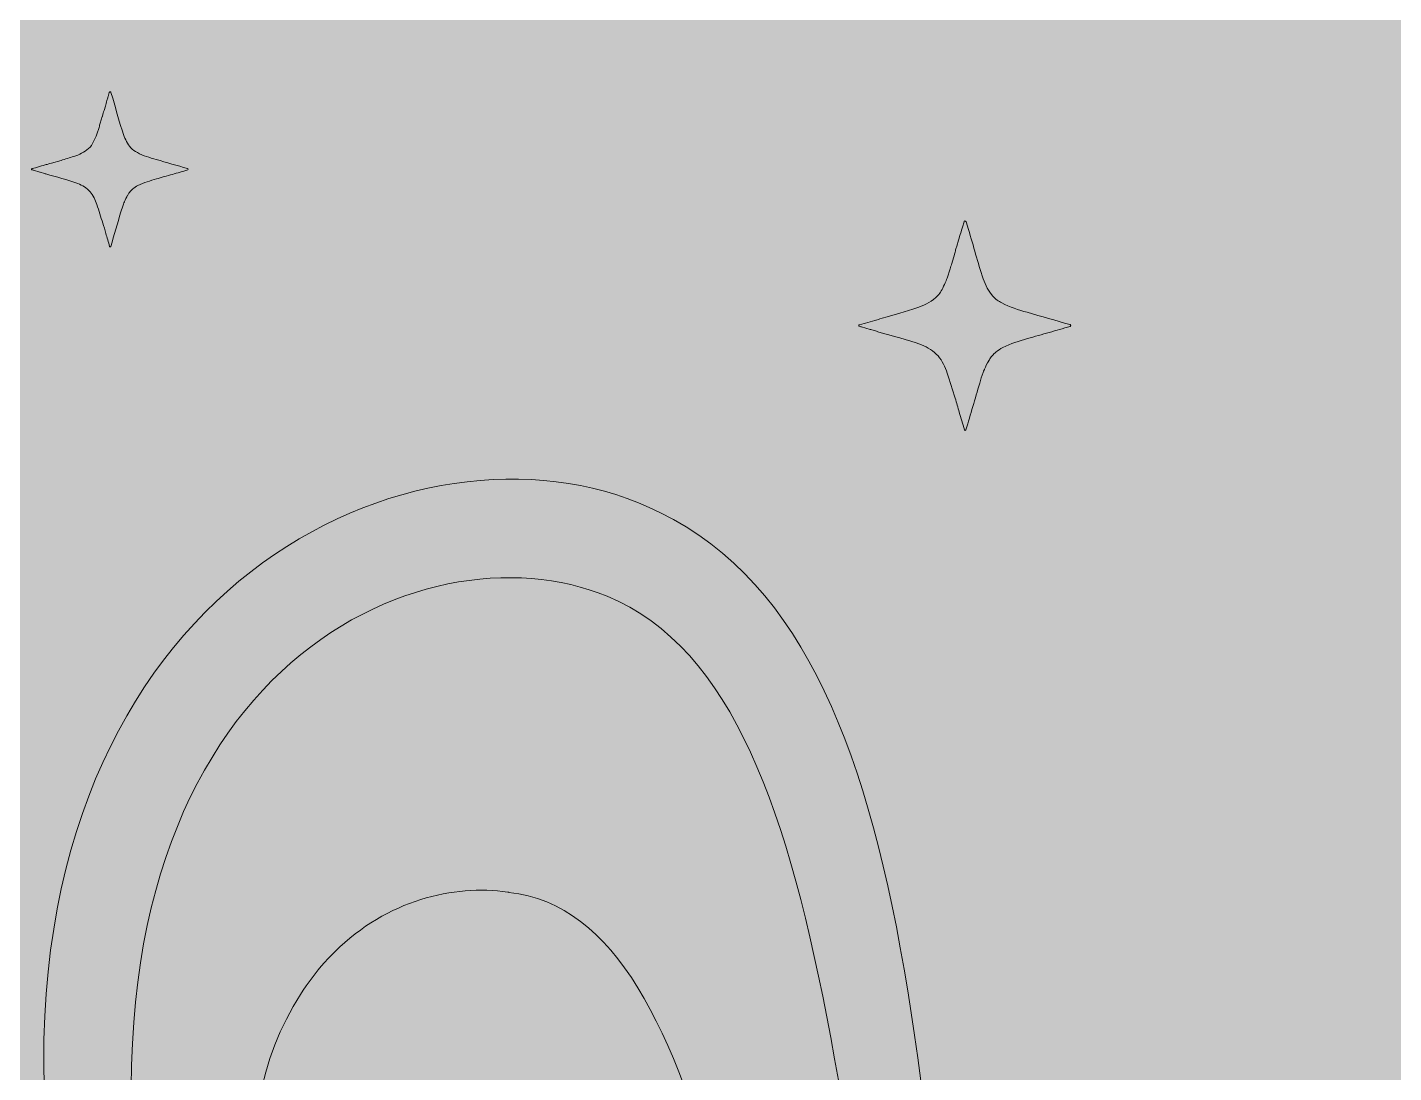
# Model space of a CAD drawing. Extents: x 254 to 755, y -942 to -58.
# Drawn here: x 337.8 to 504.5, y -675.2 to -547.7 of the extents above; entities that cross this region are included whole.
import ezdxf

# ---------------------------------------------------------------- set-up
doc = ezdxf.new("R2010")
doc.units = 0
doc.header["$MEASUREMENT"] = 0
doc.layers.add('Layer 1', color=7, linetype='Continuous', lineweight=0)

# ---------------------------------------------------------------- blocks, each defined once
blk = doc.blocks.new('Block_2')
at = {"layer": 'Layer 1', "true_color": 0x542400, "transparency": 33554687}
h = blk.add_hatch(color=38, dxfattribs=at)
h.dxf.hatch_style = 2
edge = h.paths.add_edge_path()
edge.add_spline(control_points=[(605.84, -798.76), (602.28, -795.55), (598.67, -792.59), (595.05, -789.86), (595.28, -789.58), (595.51, -789.32), (595.76, -789.02), (623.23, -756.52), (657.9, -696.84), (637.89, -665.64), (635.29, -661.6), (632.13, -658.63), (628.77, -656.59), (628.35, -656.34), (627.93, -656.11), (627.52, -655.88), (627.04, -655.63), (626.55, -655.39), (626.07, -655.17), (625.69, -655), (625.31, -654.84), (624.93, -654.69), (624.71, -654.6), (624.49, -654.51), (624.27, -654.44), (624.14, -654.39), (624, -654.34), (623.87, -654.29), (623.63, -654.21), (623.39, -654.13), (623.14, -654.06), (623.01, -654.01), (622.88, -653.97), (622.74, -653.93), (620.12, -653.16), (617.49, -652.86), (615.02, -652.95), (614.76, -652.96), (614.5, -652.98), (614.25, -653), (614.09, -653.01), (613.93, -653.02), (613.78, -653.04), (613.68, -653.04), (613.58, -653.05), (613.48, -653.06), (613.32, -653.08), (613.15, -653.1), (612.98, -653.13), (612.86, -653.14), (612.75, -653.16), (612.63, -653.17), (612.62, -653.17), (612.61, -653.18), (612.6, -653.18), (612.6, -653.18), (612.59, -653.18), (612.59, -653.18), (612.58, -653.18), (612.56, -653.18), (612.55, -653.18), (612.54, -653.19), (612.54, -653.19), (612.53, -653.19), (612.51, -653.19), (612.49, -653.2), (612.47, -653.2), (612.47, -653.2), (612.47, -653.2), (612.47, -653.2), (611.3, -653.32), (610.17, -653.57), (609.09, -653.91), (608.99, -653.95), (608.87, -653.98), (608.77, -654.02), (608.7, -654.04), (608.64, -654.07), (608.58, -654.09), (608.46, -654.13), (608.34, -654.17), (608.22, -654.22), (607.77, -654.39), (607.33, -654.58), (606.9, -654.79), (606.78, -654.84), (606.67, -654.9), (606.55, -654.96), (606.45, -655.01), (606.34, -655.07), (606.24, -655.12), (606.07, -655.22), (605.89, -655.31), (605.72, -655.41), (605.55, -655.51), (605.38, -655.61), (605.21, -655.72), (604.86, -655.94), (604.53, -656.16), (604.2, -656.39), (603.87, -656.62), (603.55, -656.87), (603.23, -657.13), (602.91, -657.39), (602.59, -657.66), (602.28, -657.94), (601.97, -658.22), (601.67, -658.51), (601.36, -658.82), (601.06, -659.12), (600.76, -659.44), (600.46, -659.76), (600.36, -659.88), (600.26, -659.99), (600.16, -660.11), (599.24, -661.17), (598.36, -662.33), (597.51, -663.59), (597.25, -663.99), (596.98, -664.41), (596.72, -664.83), (592.55, -671.58), (589.26, -680.93), (586.26, -692.02), (585.32, -695.48), (584.42, -699.12), (583.52, -702.9), (583.16, -704.42), (582.8, -705.95), (582.44, -707.51), (582.27, -708.28), (582.09, -709.07), (581.91, -709.86), (581.64, -711.04), (581.37, -712.24), (581.1, -713.45), (580.21, -717.48), (579.31, -721.62), (578.38, -725.86), (578.2, -726.71), (578.02, -727.56), (577.83, -728.42), (577.64, -729.27), (577.45, -730.13), (577.27, -730.99), (577.08, -731.86), (576.88, -732.72), (576.69, -733.59), (576.31, -735.33), (575.92, -737.08), (575.53, -738.84), (575.41, -739.39), (575.28, -739.95), (575.15, -740.5), (574.98, -741.27), (574.8, -742.05), (574.62, -742.83), (574.42, -743.72), (574.22, -744.61), (574.01, -745.5), (572.35, -752.66), (570.57, -759.95), (568.58, -767.29), (568.33, -768.21), (568.08, -769.13), (567.83, -770.05), (567.57, -770.97), (567.31, -771.89), (567.05, -772.81), (563.28, -771), (559.57, -769.39), (555.97, -767.97), (573.35, -697.66), (569.67, -629.76), (600.47, -617.07), (622.99, -607.79), (664.84, -626.06), (657.72, -691.42), (653.8, -728.13), (635, -769.98), (605.84, -798.76)], knot_values=[0, 0, 0, 0, 1, 1, 1, 2, 2, 2, 3, 3, 3, 4, 4, 4, 5, 5, 5, 6, 6, 6, 7, 7, 7, 8, 8, 8, 9, 9, 9, 10, 10, 10, 11, 11, 11, 12, 12, 12, 13, 13, 13, 14, 14, 14, 15, 15, 15, 16, 16, 16, 17, 17, 17, 18, 18, 18, 19, 19, 19, 20, 20, 20, 21, 21, 21, 22, 22, 22, 23, 23, 23, 24, 24, 24, 25, 25, 25, 26, 26, 26, 27, 27, 27, 28, 28, 28, 29, 29, 29, 30, 30, 30, 31, 31, 31, 32, 32, 32, 33, 33, 33, 34, 34, 34, 35, 35, 35, 36, 36, 36, 37, 37, 37, 38, 38, 38, 39, 39, 39, 40, 40, 40, 41, 41, 41, 42, 42, 42, 43, 43, 43, 44, 44, 44, 45, 45, 45, 46, 46, 46, 47, 47, 47, 48, 48, 48, 49, 49, 49, 50, 50, 50, 51, 51, 51, 52, 52, 52, 53, 53, 53, 54, 54, 54, 55, 55, 55, 56, 56, 56, 57, 57, 57, 58, 58, 58, 59, 59, 59, 60, 60, 60, 60], degree=3, periodic=0)
edge = h.paths.add_edge_path()
edge.add_spline(control_points=[(441.96, -772.79), (425.2, -713.96), (422.62, -656.08), (396.54, -653.2), (396.53, -653.2), (396.53, -653.2), (396.53, -653.19), (396.5, -653.19), (396.47, -653.18), (396.45, -653.18), (396.45, -653.18), (396.44, -653.18), (396.44, -653.18), (396.43, -653.18), (396.42, -653.17), (396.41, -653.17), (389.82, -652.2), (381.72, -654.12), (375.31, -660.44), (374.88, -660.86), (374.46, -661.31), (374.04, -661.77), (373.01, -662.93), (372.03, -664.22), (371.12, -665.64), (351.1, -696.84), (385.77, -756.52), (413.25, -789.02), (413.49, -789.31), (413.72, -789.58), (413.95, -789.85), (410.33, -792.58), (406.73, -795.54), (403.16, -798.75), (374.01, -769.97), (355.21, -728.13), (351.28, -691.42), (344.16, -626.06), (386.02, -607.79), (408.53, -617.07), (439.33, -629.76), (435.65, -697.65), (453.03, -767.96), (449.43, -769.38), (445.73, -770.99), (441.96, -772.79)], knot_values=[0, 0, 0, 0, 1, 1, 1, 2, 2, 2, 3, 3, 3, 4, 4, 4, 5, 5, 5, 6, 6, 6, 7, 7, 7, 8, 8, 8, 9, 9, 9, 10, 10, 10, 11, 11, 11, 12, 12, 12, 13, 13, 13, 14, 14, 14, 15, 15, 15, 15], degree=3, periodic=0)
edge = h.paths.add_edge_path()
edge.add_spline(control_points=[(669.17, -676.94), (670.9, -613.63), (621.39, -593.11), (594.02, -606.85), (558.46, -624.23), (562.79, -691.78), (552.56, -766.67), (529.44, -758.12), (511.06, -757.07), (506.79, -756.94), (506.79, -756.94), (506.32, -756.93), (506.32, -756.93), (506.15, -756.93), (505.99, -756.92), (505.83, -756.91), (505.83, -756.91), (505.65, -756.9), (505.65, -756.9), (504.91, -756.86), (504.11, -756.86), (503.34, -756.9), (503.34, -756.9), (503.17, -756.91), (503.17, -756.91), (503.01, -756.92), (502.85, -756.93), (502.69, -756.93), (502.69, -756.93), (502.22, -756.94), (502.22, -756.94), (497.95, -757.07), (479.56, -758.11), (456.44, -766.66), (446.22, -691.77), (450.55, -624.23), (414.98, -606.85), (387.62, -593.11), (338.1, -613.63), (339.84, -676.94), (341.11, -721.02), (365.87, -771.45), (401.92, -799.87), (385.47, -814.97), (369.91, -835.38), (357.92, -862.96), (348.15, -885.44), (343.07, -907.3), (342.8, -927.96), (342.74, -932.84), (342.98, -937.69), (343.53, -942.49), (343.53, -942.49), (352.12, -942.49), (352.12, -942.49), (351.52, -937.74), (351.25, -932.92), (351.31, -928.06), (351.56, -908.55), (356.41, -887.79), (365.72, -866.36), (376.48, -841.62), (390.93, -821.1), (408.9, -804.99), (408.91, -805), (408.93, -805.01), (408.94, -805.02), (409.09, -804.88), (409.25, -804.73), (409.41, -804.58), (409.4, -804.57), (409.39, -804.56), (409.38, -804.56), (420.43, -794.73), (432.8, -786.56), (446.45, -780.1), (474.17, -766.96), (497.78, -765.59), (502.4, -765.45), (502.4, -765.45), (502.62, -765.44), (502.62, -765.44), (502.7, -765.44), (502.78, -765.44), (502.85, -765.44), (503.13, -765.43), (503.4, -765.42), (503.68, -765.4), (503.68, -765.4), (503.81, -765.4), (503.81, -765.4), (504.26, -765.37), (504.76, -765.37), (505.17, -765.39), (505.17, -765.39), (505.32, -765.4), (505.32, -765.4), (505.6, -765.42), (505.88, -765.43), (506.16, -765.44), (506.23, -765.44), (506.3, -765.44), (506.38, -765.44), (506.38, -765.44), (506.6, -765.45), (506.6, -765.45), (511.23, -765.59), (534.86, -766.97), (562.57, -780.1), (576.21, -786.57), (588.58, -794.74), (599.62, -804.56), (599.61, -804.57), (599.61, -804.57), (599.6, -804.58), (599.76, -804.73), (599.91, -804.88), (600.06, -805.02), (600.08, -805.01), (600.09, -805), (600.11, -804.99), (618.07, -821.1), (632.53, -841.62), (643.28, -866.36), (654.97, -893.24), (659.57, -918.79), (657.03, -942.49), (657.03, -942.49), (665.58, -942.49), (665.58, -942.49), (668.08, -917.57), (663.22, -890.89), (651.08, -862.96), (639.09, -835.38), (623.53, -814.98), (607.07, -799.87), (643.13, -771.46), (667.89, -721.02), (669.17, -676.94)], knot_values=[0, 0, 0, 0, 1, 1, 1, 2, 2, 2, 3, 3, 3, 4, 4, 4, 5, 5, 5, 6, 6, 6, 7, 7, 7, 8, 8, 8, 9, 9, 9, 10, 10, 10, 11, 11, 11, 12, 12, 12, 13, 13, 13, 14, 14, 14, 15, 15, 15, 16, 16, 16, 17, 17, 17, 18, 18, 18, 19, 19, 19, 20, 20, 20, 21, 21, 21, 22, 22, 22, 23, 23, 23, 24, 24, 24, 25, 25, 25, 26, 26, 26, 27, 27, 27, 28, 28, 28, 29, 29, 29, 30, 30, 30, 31, 31, 31, 32, 32, 32, 33, 33, 33, 34, 34, 34, 35, 35, 35, 36, 36, 36, 37, 37, 37, 38, 38, 38, 39, 39, 39, 40, 40, 40, 41, 41, 41, 42, 42, 42, 43, 43, 43, 44, 44, 44, 45, 45, 45, 46, 46, 46, 46], degree=3, periodic=0)
at = {"layer": 'Layer 1'}
for points, knots in [([(669.17, -676.94), (670.9, -613.63), (621.39, -593.11), (594.02, -606.85), (558.46, -624.23), (562.79, -691.78), (552.56, -766.67), (529.44, -758.12), (511.06, -757.07), (506.79, -756.94), (506.79, -756.94), (506.32, -756.93), (506.32, -756.93), (506.15, -756.93), (505.99, -756.92), (505.83, -756.91), (505.83, -756.91), (505.65, -756.9), (505.65, -756.9), (504.91, -756.86), (504.11, -756.86), (503.34, -756.9), (503.34, -756.9), (503.17, -756.91), (503.17, -756.91), (503.01, -756.92), (502.85, -756.93), (502.69, -756.93), (502.69, -756.93), (502.22, -756.94), (502.22, -756.94), (497.95, -757.07), (479.56, -758.11), (456.44, -766.66), (446.22, -691.77), (450.55, -624.23), (414.98, -606.85), (387.62, -593.11), (338.1, -613.63), (339.84, -676.94), (341.11, -721.02), (365.87, -771.45), (401.92, -799.87), (385.47, -814.97), (369.91, -835.38), (357.92, -862.96), (348.15, -885.44), (343.07, -907.3), (342.8, -927.96), (342.74, -932.84), (342.98, -937.69), (343.53, -942.49), (343.53, -942.49), (352.12, -942.49), (352.12, -942.49), (351.52, -937.74), (351.25, -932.92), (351.31, -928.06), (351.56, -908.55), (356.41, -887.79), (365.72, -866.36), (376.48, -841.62), (390.93, -821.1), (408.9, -804.99), (408.91, -805), (408.93, -805.01), (408.94, -805.02), (409.09, -804.88), (409.25, -804.73), (409.41, -804.58), (409.4, -804.57), (409.39, -804.56), (409.38, -804.56), (420.43, -794.73), (432.8, -786.56), (446.45, -780.1), (474.17, -766.96), (497.78, -765.59), (502.4, -765.45), (502.4, -765.45), (502.62, -765.44), (502.62, -765.44), (502.7, -765.44), (502.78, -765.44), (502.85, -765.44), (503.13, -765.43), (503.4, -765.42), (503.68, -765.4), (503.68, -765.4), (503.81, -765.4), (503.81, -765.4), (504.26, -765.37), (504.76, -765.37), (505.17, -765.39), (505.17, -765.39), (505.32, -765.4), (505.32, -765.4), (505.6, -765.42), (505.88, -765.43), (506.16, -765.44), (506.23, -765.44), (506.3, -765.44), (506.38, -765.44), (506.38, -765.44), (506.6, -765.45), (506.6, -765.45), (511.23, -765.59), (534.86, -766.97), (562.57, -780.1), (576.21, -786.57), (588.58, -794.74), (599.62, -804.56), (599.61, -804.57), (599.61, -804.57), (599.6, -804.58), (599.76, -804.73), (599.91, -804.88), (600.06, -805.02), (600.08, -805.01), (600.09, -805), (600.11, -804.99), (618.07, -821.1), (632.53, -841.62), (643.28, -866.36), (654.97, -893.24), (659.57, -918.79), (657.03, -942.49), (657.03, -942.49), (665.58, -942.49), (665.58, -942.49), (668.08, -917.57), (663.22, -890.89), (651.08, -862.96), (639.09, -835.38), (623.53, -814.98), (607.07, -799.87), (643.13, -771.46), (667.89, -721.02), (669.17, -676.94)], [0, 0, 0, 0, 1, 1, 1, 2, 2, 2, 3, 3, 3, 4, 4, 4, 5, 5, 5, 6, 6, 6, 7, 7, 7, 8, 8, 8, 9, 9, 9, 10, 10, 10, 11, 11, 11, 12, 12, 12, 13, 13, 13, 14, 14, 14, 15, 15, 15, 16, 16, 16, 17, 17, 17, 18, 18, 18, 19, 19, 19, 20, 20, 20, 21, 21, 21, 22, 22, 22, 23, 23, 23, 24, 24, 24, 25, 25, 25, 26, 26, 26, 27, 27, 27, 28, 28, 28, 29, 29, 29, 30, 30, 30, 31, 31, 31, 32, 32, 32, 33, 33, 33, 34, 34, 34, 35, 35, 35, 36, 36, 36, 37, 37, 37, 38, 38, 38, 39, 39, 39, 40, 40, 40, 41, 41, 41, 42, 42, 42, 43, 43, 43, 44, 44, 44, 45, 45, 45, 46, 46, 46, 46]), ([(441.96, -772.79), (425.2, -713.96), (422.62, -656.08), (396.54, -653.2), (396.53, -653.2), (396.53, -653.2), (396.53, -653.19), (396.5, -653.19), (396.47, -653.18), (396.45, -653.18), (396.45, -653.18), (396.44, -653.18), (396.44, -653.18), (396.43, -653.18), (396.42, -653.17), (396.41, -653.17), (389.82, -652.2), (381.72, -654.12), (375.31, -660.44), (374.88, -660.86), (374.46, -661.31), (374.04, -661.77), (373.01, -662.93), (372.03, -664.22), (371.12, -665.64), (351.1, -696.84), (385.77, -756.52), (413.25, -789.02), (413.49, -789.31), (413.72, -789.58), (413.95, -789.85), (410.33, -792.58), (406.73, -795.54), (403.16, -798.75), (374.01, -769.97), (355.21, -728.13), (351.28, -691.42), (344.16, -626.06), (386.02, -607.79), (408.53, -617.07), (439.33, -629.76), (435.65, -697.65), (453.03, -767.96), (449.43, -769.38), (445.73, -770.99), (441.96, -772.79)], [0, 0, 0, 0, 1, 1, 1, 2, 2, 2, 3, 3, 3, 4, 4, 4, 5, 5, 5, 6, 6, 6, 7, 7, 7, 8, 8, 8, 9, 9, 9, 10, 10, 10, 11, 11, 11, 12, 12, 12, 13, 13, 13, 14, 14, 14, 15, 15, 15, 15])]:
    blk.add_open_spline(points, degree=3, knots=knots, dxfattribs=at)
blk = doc.blocks.new('Block_1')
at = {"layer": 'Layer 1', "true_color": 0xffdab2, "transparency": 33554687}
h = blk.add_hatch(color=41, dxfattribs=at)
h.dxf.hatch_style = 2
edge = h.paths.add_edge_path()
edge.add_spline(control_points=[(504.39, -89.95), (515.29, -89.95), (523.36, -98.87), (523.82, -109.4), (524.29, -119.91), (514.55, -128.85), (504.39, -128.85), (493.47, -128.85), (485.39, -119.94), (484.93, -109.4), (484.46, -98.9), (494.21, -89.95), (504.39, -89.95)], knot_values=[0, 0, 0, 0, 1, 1, 1, 2, 2, 2, 3, 3, 3, 4, 4, 4, 4], degree=3, periodic=0)
edge = h.paths.add_edge_path()
edge.add_spline(control_points=[(754.96, -238.63), (753.72, -204.64), (725.78, -177.48), (691.51, -177.48), (691.51, -177.48), (685.59, -177.48), (685.59, -177.48), (684.36, -146.07), (658.52, -121.02), (626.83, -121.02), (626.83, -121.02), (584.67, -121.02), (584.67, -121.02), (576.16, -84.61), (543.51, -57.51), (504.49, -57.51), (465.49, -57.51), (432.84, -84.61), (424.33, -121.02), (424.33, -121.02), (382.17, -121.02), (382.17, -121.02), (365.94, -121.02), (351.22, -127.61), (340.58, -138.24), (330.48, -148.36), (324.04, -162.19), (323.41, -177.48), (323.41, -177.48), (317.5, -177.48), (317.5, -177.48), (299.95, -177.48), (284.08, -184.58), (272.58, -196.08), (261.6, -207.07), (254.64, -222.02), (254.04, -238.63), (254.01, -239.41), (253.99, -240.19), (253.99, -240.98), (253.99, -240.98), (253.99, -914.95), (253.99, -914.95), (253.99, -930.16), (266.3, -942.49), (281.52, -942.49), (281.52, -942.49), (727.48, -942.49), (727.48, -942.49), (742.7, -942.49), (755.01, -930.16), (755.01, -914.95), (755.01, -914.95), (755.01, -240.98), (755.01, -240.98), (755.01, -240.19), (754.99, -239.41), (754.96, -238.63)], knot_values=[0, 0, 0, 0, 1, 1, 1, 2, 2, 2, 3, 3, 3, 4, 4, 4, 5, 5, 5, 6, 6, 6, 7, 7, 7, 8, 8, 8, 9, 9, 9, 10, 10, 10, 11, 11, 11, 12, 12, 12, 13, 13, 13, 14, 14, 14, 15, 15, 15, 16, 16, 16, 17, 17, 17, 18, 18, 18, 19, 19, 19, 19], degree=3, periodic=0)
at = {"layer": 'Layer 1'}
blk.add_open_spline([(754.96, -238.63), (753.72, -204.64), (725.78, -177.48), (691.51, -177.48), (691.51, -177.48), (685.59, -177.48), (685.59, -177.48), (684.36, -146.07), (658.52, -121.02), (626.83, -121.02), (626.83, -121.02), (584.67, -121.02), (584.67, -121.02), (576.16, -84.61), (543.51, -57.51), (504.49, -57.51), (465.49, -57.51), (432.84, -84.61), (424.33, -121.02), (424.33, -121.02), (382.17, -121.02), (382.17, -121.02), (365.94, -121.02), (351.22, -127.61), (340.58, -138.24), (330.48, -148.36), (324.04, -162.19), (323.41, -177.48), (323.41, -177.48), (317.5, -177.48), (317.5, -177.48), (299.95, -177.48), (284.08, -184.58), (272.58, -196.08), (261.6, -207.07), (254.64, -222.02), (254.04, -238.63), (254.01, -239.41), (253.99, -240.19), (253.99, -240.98), (253.99, -240.98), (253.99, -914.95), (253.99, -914.95), (253.99, -930.16), (266.3, -942.49), (281.52, -942.49), (281.52, -942.49), (727.48, -942.49), (727.48, -942.49), (742.7, -942.49), (755.01, -930.16), (755.01, -914.95), (755.01, -914.95), (755.01, -240.98), (755.01, -240.98), (755.01, -240.19), (754.99, -239.41), (754.96, -238.63)], degree=3, knots=[0, 0, 0, 0, 1, 1, 1, 2, 2, 2, 3, 3, 3, 4, 4, 4, 5, 5, 5, 6, 6, 6, 7, 7, 7, 8, 8, 8, 9, 9, 9, 10, 10, 10, 11, 11, 11, 12, 12, 12, 13, 13, 13, 14, 14, 14, 15, 15, 15, 16, 16, 16, 17, 17, 17, 18, 18, 18, 19, 19, 19, 19], dxfattribs=at)
blk.add_blockref('Block_2', (0, 0), dxfattribs=at)
blk = doc.blocks.new('Block_0')
at = {"layer": 'Layer 1', "true_color": 0x542400, "transparency": 33554687}
h = blk.add_hatch(color=38, dxfattribs=at)
h.dxf.hatch_style = 2
edge = h.paths.add_edge_path()
edge.add_spline(control_points=[(357.37, -564.91), (357.37, -564.91), (357.36, -564.91), (357.35, -564.9), (356.07, -564.54), (354.79, -564.17), (353.51, -563.8), (352.73, -563.57), (351.94, -563.35), (351.22, -562.96), (350.92, -562.8), (350.64, -562.61), (350.42, -562.36), (350.01, -561.89), (349.75, -561.35), (349.55, -560.77), (349.03, -559.31), (348.66, -557.81), (348.21, -556.33), (348.21, -556.33), (348.21, -556.32), (348.21, -556.32), (348.21, -556.32), (347.99, -555.63), (347.99, -555.63), (347.99, -555.62), (347.98, -555.61), (347.98, -555.6), (347.95, -555.56), (347.91, -555.55), (347.87, -555.56), (347.84, -555.57), (347.81, -555.59), (347.8, -555.63), (347.8, -555.63), (347.66, -556.1), (347.66, -556.1), (347.64, -556.17), (347.62, -556.23), (347.61, -556.3), (347.61, -556.3), (347.61, -556.3), (347.61, -556.3), (347.61, -556.3), (347.51, -556.62), (347.51, -556.62), (347.44, -556.84), (347.37, -557.06), (347.32, -557.29), (347.32, -557.29), (347.16, -557.83), (347.16, -557.83), (347.12, -557.94), (347.08, -558.05), (347.05, -558.17), (347.02, -558.3), (346.98, -558.43), (346.95, -558.56), (346.95, -558.56), (346.94, -558.57), (346.94, -558.57), (346.94, -558.57), (346.7, -559.39), (346.7, -559.39), (346.7, -559.39), (346.7, -559.39), (346.7, -559.39), (346.65, -559.55), (346.59, -559.71), (346.55, -559.88), (346.55, -559.88), (346.27, -560.72), (346.27, -560.72), (346.27, -560.72), (346.27, -560.72), (346.27, -560.72), (346.24, -560.8), (346.21, -560.88), (346.19, -560.95), (346.11, -561.19), (345.98, -561.4), (345.88, -561.62), (345.72, -561.94), (345.53, -562.24), (345.26, -562.48), (344.74, -562.93), (344.12, -563.22), (343.47, -563.43), (342.95, -563.6), (342.43, -563.76), (341.91, -563.91), (341.91, -563.91), (340.75, -564.24), (340.75, -564.24), (340.75, -564.24), (340.52, -564.31), (340.52, -564.31), (340.52, -564.31), (340.41, -564.34), (340.41, -564.34), (340.41, -564.34), (340.2, -564.4), (340.2, -564.4), (340.2, -564.4), (340.19, -564.4), (340.19, -564.4), (340.19, -564.4), (340.08, -564.43), (340.08, -564.43), (340.08, -564.43), (339.87, -564.49), (339.87, -564.49), (339.87, -564.49), (339.86, -564.49), (339.86, -564.49), (339.86, -564.49), (339.74, -564.53), (339.74, -564.53), (339.74, -564.53), (339.54, -564.59), (339.54, -564.59), (339.54, -564.59), (338.91, -564.77), (338.91, -564.77), (338.91, -564.77), (338.9, -564.77), (338.9, -564.77), (338.9, -564.77), (338.9, -564.77), (338.9, -564.77), (338.9, -564.77), (338.79, -564.8), (338.79, -564.8), (338.79, -564.8), (338.79, -564.8), (338.79, -564.8), (338.79, -564.8), (338.78, -564.8), (338.78, -564.8), (338.78, -564.8), (338.37, -564.92), (338.37, -564.92), (338.35, -564.92), (338.34, -564.93), (338.33, -564.94), (338.32, -564.95), (338.31, -564.97), (338.31, -564.99), (338.31, -565), (338.31, -565.01), (338.32, -565.02), (338.33, -565.04), (338.34, -565.05), (338.37, -565.06), (338.37, -565.06), (338.37, -565.06), (338.37, -565.06), (338.37, -565.06), (338.43, -565.08), (338.43, -565.08), (338.43, -565.08), (338.43, -565.08), (338.43, -565.08), (338.43, -565.08), (338.49, -565.1), (338.49, -565.1), (338.49, -565.1), (338.55, -565.11), (338.55, -565.11), (338.55, -565.11), (338.55, -565.11), (338.55, -565.11), (338.55, -565.11), (339.32, -565.34), (339.32, -565.34), (339.32, -565.34), (339.32, -565.34), (339.32, -565.34), (339.34, -565.35), (339.35, -565.35), (339.36, -565.35), (339.36, -565.35), (339.36, -565.35), (339.36, -565.35), (339.36, -565.35), (339.37, -565.36), (339.38, -565.36), (339.38, -565.36), (339.38, -565.36), (339.38, -565.36), (339.38, -565.36), (339.9, -565.51), (339.9, -565.51), (339.9, -565.51), (339.9, -565.51), (339.9, -565.51), (339.95, -565.53), (339.99, -565.54), (340.04, -565.56), (341.34, -565.95), (342.68, -566.25), (343.96, -566.74), (344.53, -566.96), (345.05, -567.26), (345.46, -567.74), (345.85, -568.19), (346.1, -568.72), (346.28, -569.28), (346.53, -570.03), (346.77, -570.79), (347, -571.55), (347.14, -571.97), (347.25, -572.4), (347.38, -572.82), (347.53, -573.34), (347.68, -573.85), (347.84, -574.4), (347.85, -574.43), (347.88, -574.45), (347.91, -574.45), (347.94, -574.45), (347.97, -574.43), (347.98, -574.4), (348.39, -573), (348.8, -571.6), (349.22, -570.2), (349.32, -569.88), (349.41, -569.56), (349.53, -569.24), (349.53, -569.24), (349.54, -569.2), (349.57, -569.13), (349.57, -569.12), (349.58, -569.11), (349.58, -569.09), (349.59, -569.07), (349.6, -569.05), (349.61, -569.02), (349.62, -569.01), (349.62, -569), (349.62, -569), (349.63, -568.97), (349.65, -568.95), (349.66, -568.92), (349.75, -568.72), (349.88, -568.44), (350.03, -568.17), (350.03, -568.17), (350.03, -568.16), (350.04, -568.16), (350.1, -568.04), (350.18, -567.93), (350.25, -567.82), (350.26, -567.82), (350.26, -567.81), (350.26, -567.81), (350.36, -567.68), (350.48, -567.56), (350.6, -567.45), (350.6, -567.45), (350.6, -567.45), (350.6, -567.45), (350.62, -567.43), (350.65, -567.42), (350.66, -567.4), (350.66, -567.4), (350.66, -567.4), (350.66, -567.4), (350.86, -567.24), (351.07, -567.1), (351.3, -566.98), (352.01, -566.61), (352.78, -566.4), (353.54, -566.17), (354.18, -565.98), (354.84, -565.81), (355.49, -565.62), (356.12, -565.44), (356.75, -565.26), (357.37, -565.07), (357.37, -565.07), (357.37, -565.07), (357.38, -565.07), (357.45, -565.05), (357.45, -564.94), (357.37, -564.91)], knot_values=[0, 0, 0, 0, 1, 1, 1, 2, 2, 2, 3, 3, 3, 4, 4, 4, 5, 5, 5, 6, 6, 6, 7, 7, 7, 8, 8, 8, 9, 9, 9, 10, 10, 10, 11, 11, 11, 12, 12, 12, 13, 13, 13, 14, 14, 14, 15, 15, 15, 16, 16, 16, 17, 17, 17, 18, 18, 18, 19, 19, 19, 20, 20, 20, 21, 21, 21, 22, 22, 22, 23, 23, 23, 24, 24, 24, 25, 25, 25, 26, 26, 26, 27, 27, 27, 28, 28, 28, 29, 29, 29, 30, 30, 30, 31, 31, 31, 32, 32, 32, 33, 33, 33, 34, 34, 34, 35, 35, 35, 36, 36, 36, 37, 37, 37, 38, 38, 38, 39, 39, 39, 40, 40, 40, 41, 41, 41, 42, 42, 42, 43, 43, 43, 44, 44, 44, 45, 45, 45, 46, 46, 46, 47, 47, 47, 48, 48, 48, 49, 49, 49, 50, 50, 50, 51, 51, 51, 52, 52, 52, 53, 53, 53, 54, 54, 54, 55, 55, 55, 56, 56, 56, 57, 57, 57, 58, 58, 58, 59, 59, 59, 60, 60, 60, 61, 61, 61, 62, 62, 62, 63, 63, 63, 64, 64, 64, 65, 65, 65, 66, 66, 66, 67, 67, 67, 68, 68, 68, 69, 69, 69, 70, 70, 70, 71, 71, 71, 72, 72, 72, 73, 73, 73, 74, 74, 74, 75, 75, 75, 76, 76, 76, 77, 77, 77, 78, 78, 78, 79, 79, 79, 80, 80, 80, 81, 81, 81, 82, 82, 82, 83, 83, 83, 84, 84, 84, 85, 85, 85, 86, 86, 86, 87, 87, 87, 88, 88, 88, 89, 89, 89, 90, 90, 90, 91, 91, 91, 92, 92, 92, 93, 93, 93, 94, 94, 94, 95, 95, 95, 95], degree=3, periodic=0)
h = blk.add_hatch(color=38, dxfattribs=at)
h.dxf.hatch_style = 2
edge = h.paths.add_edge_path()
edge.add_spline(control_points=[(465.02, -583.94), (465.01, -583.94), (465, -583.94), (464.98, -583.93), (463.25, -583.44), (461.52, -582.95), (459.79, -582.44), (458.74, -582.13), (457.67, -581.83), (456.7, -581.3), (456.29, -581.09), (455.91, -580.83), (455.61, -580.49), (455.06, -579.87), (454.71, -579.13), (454.43, -578.35), (453.74, -576.37), (453.24, -574.34), (452.62, -572.34), (452.62, -572.34), (452.62, -572.34), (452.62, -572.34), (452.62, -572.34), (452.33, -571.39), (452.33, -571.39), (452.33, -571.38), (452.32, -571.37), (452.31, -571.36), (452.28, -571.31), (452.22, -571.29), (452.17, -571.3), (452.13, -571.31), (452.09, -571.34), (452.08, -571.4), (452.08, -571.4), (451.89, -572.04), (451.89, -572.04), (451.86, -572.12), (451.84, -572.21), (451.81, -572.3), (451.81, -572.3), (451.81, -572.3), (451.81, -572.3), (451.81, -572.3), (451.68, -572.74), (451.68, -572.74), (451.59, -573.03), (451.49, -573.33), (451.42, -573.64), (451.42, -573.64), (451.21, -574.37), (451.21, -574.37), (451.16, -574.52), (451.11, -574.67), (451.06, -574.83), (451.02, -575), (450.97, -575.18), (450.92, -575.36), (450.92, -575.36), (450.92, -575.37), (450.92, -575.37), (450.92, -575.37), (450.59, -576.48), (450.59, -576.48), (450.59, -576.48), (450.59, -576.48), (450.59, -576.48), (450.52, -576.7), (450.43, -576.92), (450.38, -577.14), (450.38, -577.14), (450.01, -578.28), (450.01, -578.28), (450.01, -578.28), (450.01, -578.28), (450.01, -578.28), (449.97, -578.39), (449.93, -578.49), (449.89, -578.6), (449.78, -578.91), (449.61, -579.19), (449.48, -579.49), (449.27, -579.93), (449, -580.34), (448.64, -580.65), (447.94, -581.26), (447.1, -581.65), (446.22, -581.94), (445.52, -582.17), (444.82, -582.38), (444.12, -582.59), (444.12, -582.59), (442.54, -583.04), (442.54, -583.04), (442.54, -583.04), (442.24, -583.13), (442.24, -583.13), (442.24, -583.13), (442.09, -583.17), (442.09, -583.17), (442.09, -583.17), (441.79, -583.25), (441.79, -583.25), (441.79, -583.25), (441.79, -583.25), (441.79, -583.25), (441.79, -583.25), (441.63, -583.3), (441.63, -583.3), (441.63, -583.3), (441.35, -583.38), (441.35, -583.38), (441.35, -583.38), (441.34, -583.38), (441.34, -583.38), (441.34, -583.38), (441.18, -583.43), (441.18, -583.43), (441.18, -583.43), (440.9, -583.51), (440.9, -583.51), (440.9, -583.51), (440.05, -583.75), (440.05, -583.75), (440.05, -583.75), (440.05, -583.75), (440.05, -583.75), (440.05, -583.75), (440.05, -583.75), (440.05, -583.75), (440.05, -583.75), (439.89, -583.79), (439.89, -583.79), (439.89, -583.79), (439.89, -583.79), (439.89, -583.8), (439.89, -583.8), (439.89, -583.8), (439.89, -583.8), (439.89, -583.8), (439.32, -583.96), (439.32, -583.96), (439.3, -583.96), (439.29, -583.97), (439.27, -583.98), (439.26, -584), (439.25, -584.03), (439.25, -584.05), (439.25, -584.06), (439.25, -584.07), (439.26, -584.09), (439.26, -584.11), (439.29, -584.14), (439.32, -584.15), (439.32, -584.15), (439.32, -584.15), (439.32, -584.15), (439.32, -584.15), (439.41, -584.17), (439.41, -584.17), (439.41, -584.17), (439.41, -584.17), (439.41, -584.17), (439.41, -584.17), (439.49, -584.2), (439.49, -584.2), (439.49, -584.2), (439.57, -584.22), (439.57, -584.22), (439.57, -584.22), (439.57, -584.22), (439.57, -584.22), (439.57, -584.22), (440.61, -584.53), (440.61, -584.53), (440.61, -584.53), (440.62, -584.53), (440.62, -584.53), (440.63, -584.53), (440.64, -584.54), (440.66, -584.54), (440.66, -584.54), (440.66, -584.54), (440.66, -584.54), (440.67, -584.54), (440.68, -584.55), (440.69, -584.55), (440.69, -584.55), (440.69, -584.55), (440.69, -584.55), (440.69, -584.55), (441.39, -584.75), (441.39, -584.75), (441.39, -584.75), (441.39, -584.75), (441.39, -584.75), (441.46, -584.78), (441.52, -584.8), (441.58, -584.82), (443.35, -585.35), (445.15, -585.75), (446.88, -586.42), (447.65, -586.72), (448.36, -587.12), (448.91, -587.77), (449.44, -588.38), (449.78, -589.09), (450.02, -589.85), (450.35, -590.87), (450.68, -591.89), (451, -592.92), (451.18, -593.49), (451.33, -594.06), (451.5, -594.64), (451.71, -595.33), (451.91, -596.03), (452.13, -596.77), (452.14, -596.81), (452.18, -596.84), (452.22, -596.84), (452.26, -596.84), (452.31, -596.81), (452.32, -596.77), (452.88, -594.88), (453.43, -592.99), (453.99, -591.1), (454.12, -590.66), (454.25, -590.22), (454.41, -589.8), (454.41, -589.8), (454.43, -589.74), (454.47, -589.65), (454.47, -589.63), (454.48, -589.62), (454.49, -589.6), (454.5, -589.57), (454.51, -589.54), (454.53, -589.5), (454.53, -589.49), (454.54, -589.48), (454.54, -589.47), (454.55, -589.44), (454.57, -589.4), (454.58, -589.37), (454.7, -589.09), (454.88, -588.71), (455.09, -588.35), (455.09, -588.35), (455.09, -588.34), (455.1, -588.34), (455.19, -588.18), (455.29, -588.02), (455.39, -587.88), (455.4, -587.88), (455.4, -587.87), (455.4, -587.86), (455.54, -587.69), (455.69, -587.53), (455.86, -587.38), (455.86, -587.38), (455.86, -587.38), (455.86, -587.38), (455.89, -587.36), (455.92, -587.33), (455.94, -587.31), (455.94, -587.31), (455.94, -587.31), (455.95, -587.31), (456.21, -587.09), (456.5, -586.9), (456.81, -586.74), (457.76, -586.24), (458.8, -585.95), (459.83, -585.65), (460.71, -585.39), (461.59, -585.15), (462.47, -584.9), (463.32, -584.66), (464.17, -584.41), (465.02, -584.17), (465.02, -584.17), (465.02, -584.16), (465.02, -584.16), (465.13, -584.13), (465.12, -583.98), (465.02, -583.94)], knot_values=[0, 0, 0, 0, 1, 1, 1, 2, 2, 2, 3, 3, 3, 4, 4, 4, 5, 5, 5, 6, 6, 6, 7, 7, 7, 8, 8, 8, 9, 9, 9, 10, 10, 10, 11, 11, 11, 12, 12, 12, 13, 13, 13, 14, 14, 14, 15, 15, 15, 16, 16, 16, 17, 17, 17, 18, 18, 18, 19, 19, 19, 20, 20, 20, 21, 21, 21, 22, 22, 22, 23, 23, 23, 24, 24, 24, 25, 25, 25, 26, 26, 26, 27, 27, 27, 28, 28, 28, 29, 29, 29, 30, 30, 30, 31, 31, 31, 32, 32, 32, 33, 33, 33, 34, 34, 34, 35, 35, 35, 36, 36, 36, 37, 37, 37, 38, 38, 38, 39, 39, 39, 40, 40, 40, 41, 41, 41, 42, 42, 42, 43, 43, 43, 44, 44, 44, 45, 45, 45, 46, 46, 46, 47, 47, 47, 48, 48, 48, 49, 49, 49, 50, 50, 50, 51, 51, 51, 52, 52, 52, 53, 53, 53, 54, 54, 54, 55, 55, 55, 56, 56, 56, 57, 57, 57, 58, 58, 58, 59, 59, 59, 60, 60, 60, 61, 61, 61, 62, 62, 62, 63, 63, 63, 64, 64, 64, 65, 65, 65, 66, 66, 66, 67, 67, 67, 68, 68, 68, 69, 69, 69, 70, 70, 70, 71, 71, 71, 72, 72, 72, 73, 73, 73, 74, 74, 74, 75, 75, 75, 76, 76, 76, 77, 77, 77, 78, 78, 78, 79, 79, 79, 80, 80, 80, 81, 81, 81, 82, 82, 82, 83, 83, 83, 84, 84, 84, 85, 85, 85, 86, 86, 86, 87, 87, 87, 88, 88, 88, 89, 89, 89, 90, 90, 90, 91, 91, 91, 92, 92, 92, 93, 93, 93, 94, 94, 94, 95, 95, 95, 95], degree=3, periodic=0)
at = {"layer": 'Layer 1'}
for points in [[(357.37, -564.91), (357.37, -564.91), (357.36, -564.91), (357.35, -564.9), (356.07, -564.54), (354.79, -564.17), (353.51, -563.8), (352.73, -563.57), (351.94, -563.35), (351.22, -562.96), (350.92, -562.8), (350.64, -562.61), (350.42, -562.36), (350.01, -561.89), (349.75, -561.35), (349.55, -560.77), (349.03, -559.31), (348.66, -557.81), (348.21, -556.33), (348.21, -556.33), (348.21, -556.32), (348.21, -556.32), (348.21, -556.32), (347.99, -555.63), (347.99, -555.63), (347.99, -555.62), (347.98, -555.61), (347.98, -555.6), (347.95, -555.56), (347.91, -555.55), (347.87, -555.56), (347.84, -555.57), (347.81, -555.59), (347.8, -555.63), (347.8, -555.63), (347.66, -556.1), (347.66, -556.1), (347.64, -556.17), (347.62, -556.23), (347.61, -556.3), (347.61, -556.3), (347.61, -556.3), (347.61, -556.3), (347.61, -556.3), (347.51, -556.62), (347.51, -556.62), (347.44, -556.84), (347.37, -557.06), (347.32, -557.29), (347.32, -557.29), (347.16, -557.83), (347.16, -557.83), (347.12, -557.94), (347.08, -558.05), (347.05, -558.17), (347.02, -558.3), (346.98, -558.43), (346.95, -558.56), (346.95, -558.56), (346.94, -558.57), (346.94, -558.57), (346.94, -558.57), (346.7, -559.39), (346.7, -559.39), (346.7, -559.39), (346.7, -559.39), (346.7, -559.39), (346.65, -559.55), (346.59, -559.71), (346.55, -559.88), (346.55, -559.88), (346.27, -560.72), (346.27, -560.72), (346.27, -560.72), (346.27, -560.72), (346.27, -560.72), (346.24, -560.8), (346.21, -560.88), (346.19, -560.95), (346.11, -561.19), (345.98, -561.4), (345.88, -561.62), (345.72, -561.94), (345.53, -562.24), (345.26, -562.48), (344.74, -562.93), (344.12, -563.22), (343.47, -563.43), (342.95, -563.6), (342.43, -563.76), (341.91, -563.91), (341.91, -563.91), (340.75, -564.24), (340.75, -564.24), (340.75, -564.24), (340.52, -564.31), (340.52, -564.31), (340.52, -564.31), (340.41, -564.34), (340.41, -564.34), (340.41, -564.34), (340.2, -564.4), (340.2, -564.4), (340.2, -564.4), (340.19, -564.4), (340.19, -564.4), (340.19, -564.4), (340.08, -564.43), (340.08, -564.43), (340.08, -564.43), (339.87, -564.49), (339.87, -564.49), (339.87, -564.49), (339.86, -564.49), (339.86, -564.49), (339.86, -564.49), (339.74, -564.53), (339.74, -564.53), (339.74, -564.53), (339.54, -564.59), (339.54, -564.59), (339.54, -564.59), (338.91, -564.77), (338.91, -564.77), (338.91, -564.77), (338.9, -564.77), (338.9, -564.77), (338.9, -564.77), (338.9, -564.77), (338.9, -564.77), (338.9, -564.77), (338.79, -564.8), (338.79, -564.8), (338.79, -564.8), (338.79, -564.8), (338.79, -564.8), (338.79, -564.8), (338.78, -564.8), (338.78, -564.8), (338.78, -564.8), (338.37, -564.92), (338.37, -564.92), (338.35, -564.92), (338.34, -564.93), (338.33, -564.94), (338.32, -564.95), (338.31, -564.97), (338.31, -564.99), (338.31, -565), (338.31, -565.01), (338.32, -565.02), (338.33, -565.04), (338.34, -565.05), (338.37, -565.06), (338.37, -565.06), (338.37, -565.06), (338.37, -565.06), (338.37, -565.06), (338.43, -565.08), (338.43, -565.08), (338.43, -565.08), (338.43, -565.08), (338.43, -565.08), (338.43, -565.08), (338.49, -565.1), (338.49, -565.1), (338.49, -565.1), (338.55, -565.11), (338.55, -565.11), (338.55, -565.11), (338.55, -565.11), (338.55, -565.11), (338.55, -565.11), (339.32, -565.34), (339.32, -565.34), (339.32, -565.34), (339.32, -565.34), (339.32, -565.34), (339.34, -565.35), (339.35, -565.35), (339.36, -565.35), (339.36, -565.35), (339.36, -565.35), (339.36, -565.35), (339.36, -565.35), (339.37, -565.36), (339.38, -565.36), (339.38, -565.36), (339.38, -565.36), (339.38, -565.36), (339.38, -565.36), (339.9, -565.51), (339.9, -565.51), (339.9, -565.51), (339.9, -565.51), (339.9, -565.51), (339.95, -565.53), (339.99, -565.54), (340.04, -565.56), (341.34, -565.95), (342.68, -566.25), (343.96, -566.74), (344.53, -566.96), (345.05, -567.26), (345.46, -567.74), (345.85, -568.19), (346.1, -568.72), (346.28, -569.28), (346.53, -570.03), (346.77, -570.79), (347, -571.55), (347.14, -571.97), (347.25, -572.4), (347.38, -572.82), (347.53, -573.34), (347.68, -573.85), (347.84, -574.4), (347.85, -574.43), (347.88, -574.45), (347.91, -574.45), (347.94, -574.45), (347.97, -574.43), (347.98, -574.4), (348.39, -573), (348.8, -571.6), (349.22, -570.2), (349.32, -569.88), (349.41, -569.56), (349.53, -569.24), (349.53, -569.24), (349.54, -569.2), (349.57, -569.13), (349.57, -569.12), (349.58, -569.11), (349.58, -569.09), (349.59, -569.07), (349.6, -569.05), (349.61, -569.02), (349.62, -569.01), (349.62, -569), (349.62, -569), (349.63, -568.97), (349.65, -568.95), (349.66, -568.92), (349.75, -568.72), (349.88, -568.44), (350.03, -568.17), (350.03, -568.17), (350.03, -568.16), (350.04, -568.16), (350.1, -568.04), (350.18, -567.93), (350.25, -567.82), (350.26, -567.82), (350.26, -567.81), (350.26, -567.81), (350.36, -567.68), (350.48, -567.56), (350.6, -567.45), (350.6, -567.45), (350.6, -567.45), (350.6, -567.45), (350.62, -567.43), (350.65, -567.42), (350.66, -567.4), (350.66, -567.4), (350.66, -567.4), (350.66, -567.4), (350.86, -567.24), (351.07, -567.1), (351.3, -566.98), (352.01, -566.61), (352.78, -566.4), (353.54, -566.17), (354.18, -565.98), (354.84, -565.81), (355.49, -565.62), (356.12, -565.44), (356.75, -565.26), (357.37, -565.07), (357.37, -565.07), (357.37, -565.07), (357.38, -565.07), (357.45, -565.05), (357.45, -564.94), (357.37, -564.91)], [(465.02, -583.94), (465.01, -583.94), (465, -583.94), (464.98, -583.93), (463.25, -583.44), (461.52, -582.95), (459.79, -582.44), (458.74, -582.13), (457.67, -581.83), (456.7, -581.3), (456.29, -581.09), (455.91, -580.83), (455.61, -580.49), (455.06, -579.87), (454.71, -579.13), (454.43, -578.35), (453.74, -576.37), (453.24, -574.34), (452.62, -572.34), (452.62, -572.34), (452.62, -572.34), (452.62, -572.34), (452.62, -572.34), (452.33, -571.39), (452.33, -571.39), (452.33, -571.38), (452.32, -571.37), (452.31, -571.36), (452.28, -571.31), (452.22, -571.29), (452.17, -571.3), (452.13, -571.31), (452.09, -571.34), (452.08, -571.4), (452.08, -571.4), (451.89, -572.04), (451.89, -572.04), (451.86, -572.12), (451.84, -572.21), (451.81, -572.3), (451.81, -572.3), (451.81, -572.3), (451.81, -572.3), (451.81, -572.3), (451.68, -572.74), (451.68, -572.74), (451.59, -573.03), (451.49, -573.33), (451.42, -573.64), (451.42, -573.64), (451.21, -574.37), (451.21, -574.37), (451.16, -574.52), (451.11, -574.67), (451.06, -574.83), (451.02, -575), (450.97, -575.18), (450.92, -575.36), (450.92, -575.36), (450.92, -575.37), (450.92, -575.37), (450.92, -575.37), (450.59, -576.48), (450.59, -576.48), (450.59, -576.48), (450.59, -576.48), (450.59, -576.48), (450.52, -576.7), (450.43, -576.92), (450.38, -577.14), (450.38, -577.14), (450.01, -578.28), (450.01, -578.28), (450.01, -578.28), (450.01, -578.28), (450.01, -578.28), (449.97, -578.39), (449.93, -578.49), (449.89, -578.6), (449.78, -578.91), (449.61, -579.19), (449.48, -579.49), (449.27, -579.93), (449, -580.34), (448.64, -580.65), (447.94, -581.26), (447.1, -581.65), (446.22, -581.94), (445.52, -582.17), (444.82, -582.38), (444.12, -582.59), (444.12, -582.59), (442.54, -583.04), (442.54, -583.04), (442.54, -583.04), (442.24, -583.13), (442.24, -583.13), (442.24, -583.13), (442.09, -583.17), (442.09, -583.17), (442.09, -583.17), (441.79, -583.25), (441.79, -583.25), (441.79, -583.25), (441.79, -583.25), (441.79, -583.25), (441.79, -583.25), (441.63, -583.3), (441.63, -583.3), (441.63, -583.3), (441.35, -583.38), (441.35, -583.38), (441.35, -583.38), (441.34, -583.38), (441.34, -583.38), (441.34, -583.38), (441.18, -583.43), (441.18, -583.43), (441.18, -583.43), (440.9, -583.51), (440.9, -583.51), (440.9, -583.51), (440.05, -583.75), (440.05, -583.75), (440.05, -583.75), (440.05, -583.75), (440.05, -583.75), (440.05, -583.75), (440.05, -583.75), (440.05, -583.75), (440.05, -583.75), (439.89, -583.79), (439.89, -583.79), (439.89, -583.79), (439.89, -583.79), (439.89, -583.8), (439.89, -583.8), (439.89, -583.8), (439.89, -583.8), (439.89, -583.8), (439.32, -583.96), (439.32, -583.96), (439.3, -583.96), (439.29, -583.97), (439.27, -583.98), (439.26, -584), (439.25, -584.03), (439.25, -584.05), (439.25, -584.06), (439.25, -584.07), (439.26, -584.09), (439.26, -584.11), (439.29, -584.14), (439.32, -584.15), (439.32, -584.15), (439.32, -584.15), (439.32, -584.15), (439.32, -584.15), (439.41, -584.17), (439.41, -584.17), (439.41, -584.17), (439.41, -584.17), (439.41, -584.17), (439.41, -584.17), (439.49, -584.2), (439.49, -584.2), (439.49, -584.2), (439.57, -584.22), (439.57, -584.22), (439.57, -584.22), (439.57, -584.22), (439.57, -584.22), (439.57, -584.22), (440.61, -584.53), (440.61, -584.53), (440.61, -584.53), (440.62, -584.53), (440.62, -584.53), (440.63, -584.53), (440.64, -584.54), (440.66, -584.54), (440.66, -584.54), (440.66, -584.54), (440.66, -584.54), (440.67, -584.54), (440.68, -584.55), (440.69, -584.55), (440.69, -584.55), (440.69, -584.55), (440.69, -584.55), (440.69, -584.55), (441.39, -584.75), (441.39, -584.75), (441.39, -584.75), (441.39, -584.75), (441.39, -584.75), (441.46, -584.78), (441.52, -584.8), (441.58, -584.82), (443.35, -585.35), (445.15, -585.75), (446.88, -586.42), (447.65, -586.72), (448.36, -587.12), (448.91, -587.77), (449.44, -588.38), (449.78, -589.09), (450.02, -589.85), (450.35, -590.87), (450.68, -591.89), (451, -592.92), (451.18, -593.49), (451.33, -594.06), (451.5, -594.64), (451.71, -595.33), (451.91, -596.03), (452.13, -596.77), (452.14, -596.81), (452.18, -596.84), (452.22, -596.84), (452.26, -596.84), (452.31, -596.81), (452.32, -596.77), (452.88, -594.88), (453.43, -592.99), (453.99, -591.1), (454.12, -590.66), (454.25, -590.22), (454.41, -589.8), (454.41, -589.8), (454.43, -589.74), (454.47, -589.65), (454.47, -589.63), (454.48, -589.62), (454.49, -589.6), (454.5, -589.57), (454.51, -589.54), (454.53, -589.5), (454.53, -589.49), (454.54, -589.48), (454.54, -589.47), (454.55, -589.44), (454.57, -589.4), (454.58, -589.37), (454.7, -589.09), (454.88, -588.71), (455.09, -588.35), (455.09, -588.35), (455.09, -588.34), (455.1, -588.34), (455.19, -588.18), (455.29, -588.02), (455.39, -587.88), (455.4, -587.88), (455.4, -587.87), (455.4, -587.86), (455.54, -587.69), (455.69, -587.53), (455.86, -587.38), (455.86, -587.38), (455.86, -587.38), (455.86, -587.38), (455.89, -587.36), (455.92, -587.33), (455.94, -587.31), (455.94, -587.31), (455.94, -587.31), (455.95, -587.31), (456.21, -587.09), (456.5, -586.9), (456.81, -586.74), (457.76, -586.24), (458.8, -585.95), (459.83, -585.65), (460.71, -585.39), (461.59, -585.15), (462.47, -584.9), (463.32, -584.66), (464.17, -584.41), (465.02, -584.17), (465.02, -584.17), (465.02, -584.16), (465.02, -584.16), (465.13, -584.13), (465.12, -583.98), (465.02, -583.94)]]:
    blk.add_open_spline(points, degree=3, knots=[0, 0, 0, 0, 1, 1, 1, 2, 2, 2, 3, 3, 3, 4, 4, 4, 5, 5, 5, 6, 6, 6, 7, 7, 7, 8, 8, 8, 9, 9, 9, 10, 10, 10, 11, 11, 11, 12, 12, 12, 13, 13, 13, 14, 14, 14, 15, 15, 15, 16, 16, 16, 17, 17, 17, 18, 18, 18, 19, 19, 19, 20, 20, 20, 21, 21, 21, 22, 22, 22, 23, 23, 23, 24, 24, 24, 25, 25, 25, 26, 26, 26, 27, 27, 27, 28, 28, 28, 29, 29, 29, 30, 30, 30, 31, 31, 31, 32, 32, 32, 33, 33, 33, 34, 34, 34, 35, 35, 35, 36, 36, 36, 37, 37, 37, 38, 38, 38, 39, 39, 39, 40, 40, 40, 41, 41, 41, 42, 42, 42, 43, 43, 43, 44, 44, 44, 45, 45, 45, 46, 46, 46, 47, 47, 47, 48, 48, 48, 49, 49, 49, 50, 50, 50, 51, 51, 51, 52, 52, 52, 53, 53, 53, 54, 54, 54, 55, 55, 55, 56, 56, 56, 57, 57, 57, 58, 58, 58, 59, 59, 59, 60, 60, 60, 61, 61, 61, 62, 62, 62, 63, 63, 63, 64, 64, 64, 65, 65, 65, 66, 66, 66, 67, 67, 67, 68, 68, 68, 69, 69, 69, 70, 70, 70, 71, 71, 71, 72, 72, 72, 73, 73, 73, 74, 74, 74, 75, 75, 75, 76, 76, 76, 77, 77, 77, 78, 78, 78, 79, 79, 79, 80, 80, 80, 81, 81, 81, 82, 82, 82, 83, 83, 83, 84, 84, 84, 85, 85, 85, 86, 86, 86, 87, 87, 87, 88, 88, 88, 89, 89, 89, 90, 90, 90, 91, 91, 91, 92, 92, 92, 93, 93, 93, 94, 94, 94, 95, 95, 95, 95], dxfattribs=at)
blk.add_blockref('Block_1', (0, 0), dxfattribs=at)

msp = doc.modelspace()

# ---------------------------------------------------------------- block references
at = {"layer": 'Layer 1'}
msp.add_blockref('Block_0', (0, 0), dxfattribs=at)

doc.saveas('drawing.dxf')
